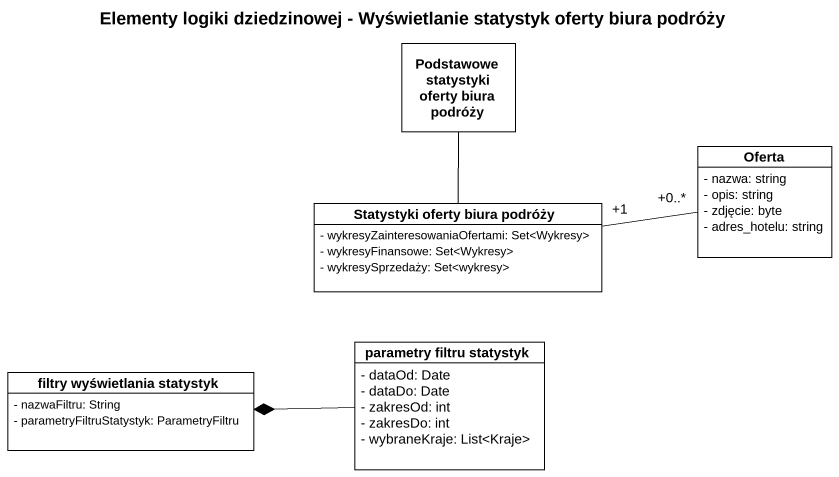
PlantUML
@startuml
title Elementy logiki dziedzinowej - Wyświetlanie statystyk oferty biura podróży
hide circle
hide empty members
skinparam classAttributeIconSize 0
class "Podstawowe statystyki oferty biura podróży" as Podstawowe_statystyki
class Oferta {
  - nazwa: string
  - opis: string
  - zdjęcie: byte
  - adres_hotelu: string
}
class "Statystyki oferty biura podróży" as Statystyki_oferty_biura {
  - wykresyZainteresowaniaOfertami: Set<Wykresy>
  - wykresyFinansowe: Set<Wykresy>
  - wykresySprzedaży: Set<wykresy>
}
class "filtry wyświetlania statystyk" as filtry_wyświetlania {
  - nazwaFiltru: String
  - parametryFiltruStatystyk: ParametryFiltru
}
class "parametry filtru statystyk" as parametry_filtru_statystyk {
  - dataOd: Date
  - dataDo: Date
  - zakresOd: int
  - zakresDo: int
  - wybraneKraje: List<Kraje>
}
Statystyki_oferty_biura -up- Podstawowe_statystyki
Statystyki_oferty_biura "+1" -right- "+0..*" Oferta
parametry_filtru_statystyk -left-* filtry_wyświetlania
@enduml
